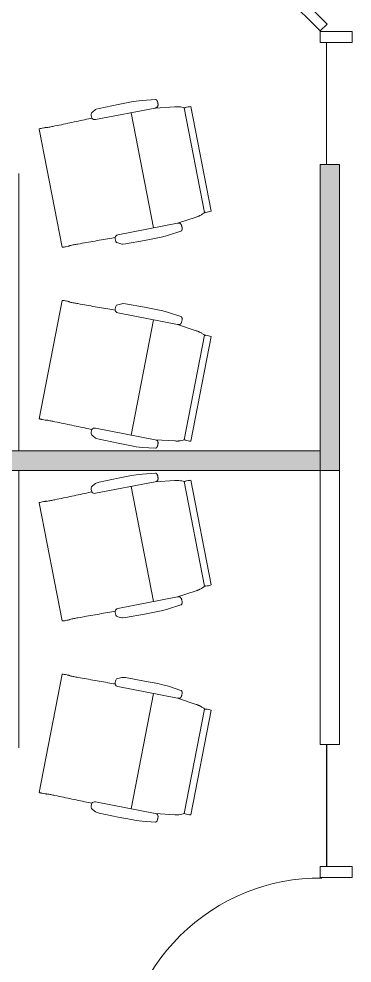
# Model space of a CAD drawing. Header units: inches. Extents: x 385 to 2249, y -1773 to -36.
# Drawn here: x 504.6 to 564.7, y -545.6 to -375.4 of the extents above; entities that cross this region are included whole.
import ezdxf

# ---------------------------------------------------------------- set-up
doc = ezdxf.new("R2010")
doc.units = ezdxf.units.IN
doc.header["$MEASUREMENT"] = 0
for name, color, linetype, lineweight in [('A-DOOR', 31, 'Continuous', 13), ('A-DOOR-FRAM', 31, 'Continuous', 20), ('A-GLAZ', 151, 'Continuous', 13), ('A-WALL-PATT', 111, 'Continuous', 13), ('I-FURN', 30, 'Continuous', 9), ('I-FURN-PNLS', 30, 'Continuous', 9), ('I-WALL', 2, 'Continuous', 13)]:
    doc.layers.add(name, color=color, linetype=linetype, lineweight=lineweight)

# ---------------------------------------------------------------- blocks, each defined once
blk = doc.blocks.new('Single Flush - OTJ_SOLIDFLUSH_ALUM-5070093-Level 7 POWER _ SIGNAL')
at = {"layer": 'A-DOOR', "color": 8, "lineweight": 20}
for p, q in [((-8.65, -25.84), (16.67, -0.51)), ((16.67, -0.51), (17.91, -1.75)), ((17.91, -1.75), (-7.42, -27.07)), ((-7.42, -27.07), (-8.65, -25.84))]:
    blk.add_line(p, q, dxfattribs=at)
at = {"layer": 'A-DOOR', "lineweight": 9}
blk.add_arc((17.91, -1.75), 35.81, 179.5, 225, dxfattribs=at)
at = {"layer": 'A-DOOR-FRAM', "color": 8}
for p, q in [((-20, 4), (-20, -1.75)), ((-20, 4), (-18, 4)), ((-18, 4), (-18, -1.75)), ((18, 4), (18, -1.75)), ((18, 4), (20, 4)), ((20, 4), (20, -1.75)), ((-20, -1.75), (-18, -1.75)), ((18, -1.75), (20, -1.75))]:
    blk.add_line(p, q, dxfattribs=at)
blk = doc.blocks.new('Single Flush - OTJ_SOLIDFLUSH_ALUM-5770997-Level 7 POWER _ SIGNAL')
at = {"layer": 'A-DOOR', "lineweight": 20}
for p, q in [((16.15625, -1.75), (17.90625, -1.75)), ((16.15625, -37.5625), (16.15625, -1.75)), ((17.90625, -1.75), (17.90625, -37.5625)), ((17.90625, -37.5625), (16.15625, -37.5625))]:
    blk.add_line(p, q, dxfattribs=at)
at = {"layer": 'A-DOOR', "lineweight": 9}
blk.add_arc((17.90625, -1.75), 35.8125, 179.5, 270, dxfattribs=at)
at = {"layer": 'A-DOOR-FRAM'}
for p, q in [((-20, 4), (-20, -1.75)), ((-20, 4), (-18, 4)), ((-18, 4), (-18, -1.75)), ((18.000004, 4), (18.000004, -1.75)), ((18.000004, 4), (20.000004, 4)), ((20.000004, 4), (20.000004, -1.75)), ((-20, -1.75), (-18, -1.75)), ((18.000004, -1.75), (20.000004, -1.75))]:
    blk.add_line(p, q, dxfattribs=at)
blk = doc.blocks.new('Zira Wksta 11 - Type 2-5228100-Level 7 POWER _ SIGNAL')
at = {"layer": 'I-FURN-PNLS'}
for p, q in [((-1, 0), (-51, 0)), ((-51, 0), (-1, 0))]:
    blk.add_line(p, q, dxfattribs=at)
blk = doc.blocks.new('HermanMiller_Collection_Eames_AluminumGroup_LoungeChairSwivel - Arms Swivel Base-5394431-Level 7 POWER _ SIGNAL')
at = {"layer": 'I-FURN'}
for p, q in [((-6.94, 12.09), (-4.59, 12.38)), ((-4.59, 12.38), (-3.51, 12.46)), ((-3.51, 12.46), (-2.64, 12.49)), ((-2.64, 12.49), (-0.18, 12.49)), ((-0.18, 12.49), (3.32, 12.43)), ((3.32, 12.43), (3.84, 12.38)), ((3.84, 12.38), (3.99, 12.34)), ((3.99, 12.34), (4.64, 12.01)), ((4.64, 12.01), (4.83, 11.89)), ((-10.12, 10.12), (-6.61, 10.58)), ((-6.61, 10.58), (-6.94, 10.64)), ((-6.61, 10.58), (4.33, 10.58)), ((-2.19, 10.58), (-2.19, -10.58)), ((13.22, 10.83), (13.22, 10.86)), ((14.64, 10.85), (14.64, -10.85)), ((-12.96, -9.61), (-12.96, 9.61)), ((-11.95, 9.63), (-11.95, 9.59)), ((-11.95, 9.59), (-11.76, 9.6)), ((-11.76, -9.6), (-11.76, 9.6)), ((-11.95, -9.59), (-11.95, -9.63)), ((-11.76, -9.6), (-11.95, -9.59)), ((-6.61, -10.58), (-10.12, -10.12)), ((-6.94, -10.64), (-6.61, -10.58)), ((-6.61, -10.58), (4.33, -10.58)), ((4.83, -11.89), (4.64, -12.01)), ((13.22, -10.86), (13.22, -10.83)), ((-4.59, -12.38), (-6.94, -12.09)), ((-3.51, -12.46), (-4.59, -12.38)), ((-2.64, -12.49), (-3.51, -12.46)), ((-0.18, -12.49), (-2.64, -12.49)), ((3.32, -12.43), (-0.18, -12.49)), ((3.84, -12.38), (3.32, -12.43)), ((3.99, -12.34), (3.84, -12.38)), ((4.64, -12.01), (3.99, -12.34))]:
    blk.add_line(p, q, dxfattribs=at)
at = {"layer": 'I-FURN', "flags": 128}
for points in [[(4.94, 10.96), (5.23, 10.95), (5.52, 10.95)], [(5.52, -10.95), (5.23, -10.95), (4.94, -10.96)]]:
    blk.add_lwpolyline(points, dxfattribs=at)
at = {"layer": 'I-FURN'}
for centre, radius, start, end in [((4.33, 11.27), 0.69, 270, 332.7502), ((3.68, 11.28), 1.3, 345.8347, 28.1255), ((-12.38, 5.3), 4.35, 84.2936, 97.7064), ((-12.38, -5.3), 4.35, 262.2936, 275.7064), ((4.33, -11.27), 0.69, 27.2498, 90), ((3.68, -11.28), 1.3, 331.8745, 14.1653)]:
    blk.add_arc(centre, radius, start, end, dxfattribs=at)
for points, knots in [([(-6.94, 10.64), (-6.95, 10.65), (-6.96, 10.65), (-6.99, 10.65), (-7, 10.66), (-7.02, 10.67), (-7.03, 10.68), (-7.05, 10.69), (-7.06, 10.7), (-7.07, 10.71), (-7.08, 10.72), (-7.09, 10.73), (-7.1, 10.74), (-7.11, 10.76), (-7.11, 10.77), (-7.12, 10.78), (-7.13, 10.8), (-7.14, 10.81), (-7.15, 10.83), (-7.16, 10.85), (-7.17, 10.87), (-7.18, 10.9), (-7.2, 10.95), (-7.22, 11.02), (-7.24, 11.11), (-7.25, 11.23), (-7.26, 11.37), (-7.25, 11.52), (-7.23, 11.66), (-7.21, 11.77), (-7.18, 11.85), (-7.16, 11.9), (-7.15, 11.92), (-7.14, 11.94), (-7.13, 11.96), (-7.12, 11.97), (-7.11, 11.98), (-7.1, 12), (-7.09, 12.01), (-7.08, 12.02), (-7.07, 12.03), (-7.06, 12.04), (-7.05, 12.04), (-7.05, 12.05), (-7.03, 12.06), (-7.02, 12.07), (-7, 12.08), (-6.99, 12.08), (-6.97, 12.09), (-6.95, 12.09), (-6.94, 12.09)], [-1, -1, -1, -1, -0.984375, -0.96875, -0.957031, -0.953125, -0.9375, -0.921875, -0.917969, -0.914062, -0.90625, -0.890625, -0.882812, -0.875, -0.867188, -0.859375, -0.84375, -0.835938, -0.828125, -0.8125, -0.796875, -0.78125, -0.75, -0.708333, -0.666667, -0.583333, -0.5, -0.416667, -0.333333, -0.25, -0.208333, -0.1875, -0.166667, -0.15625, -0.145833, -0.135417, -0.125, -0.114583, -0.104167, -0.09375, -0.088542, -0.083333, -0.078125, -0.072917, -0.0625, -0.052083, -0.041667, -0.03125, -0.020833, 0, 0, 0, 0]), ([(13.22, 10.86), (13.22, 10.87), (13.22, 10.87), (13.23, 10.87), (13.25, 10.88), (13.27, 10.88), (13.29, 10.88), (13.32, 10.88), (13.34, 10.88)], [-1, -1, -1, -1, -0.75, -0.625, -0.5, -0.375, -0.25, 0, 0, 0, 0]), ([(13.34, 10.88), (13.4, 10.89), (13.61, 10.9), (13.97, 10.9), (14.25, 10.89), (14.38, 10.89), (14.47, 10.88), (14.54, 10.87), (14.6, 10.87), (14.63, 10.86), (14.64, 10.85), (14.64, 10.85)], [-1, -1, -1, -1, -0.857143, -0.571429, -0.428571, -0.357143, -0.285714, -0.214286, -0.142857, -0.071429, 0, 0, 0, 0]), ([(-6.94, -12.09), (-6.95, -12.09), (-6.96, -12.09), (-6.99, -12.08), (-7, -12.08), (-7.02, -12.07), (-7.03, -12.06), (-7.05, -12.05), (-7.06, -12.04), (-7.07, -12.03), (-7.08, -12.02), (-7.09, -12.01), (-7.1, -12), (-7.11, -11.98), (-7.12, -11.97), (-7.12, -11.96), (-7.13, -11.94), (-7.14, -11.93), (-7.15, -11.91), (-7.16, -11.89), (-7.17, -11.87), (-7.18, -11.84), (-7.21, -11.77), (-7.23, -11.66), (-7.26, -11.47), (-7.26, -11.28), (-7.24, -11.11), (-7.22, -11.02), (-7.2, -10.95), (-7.18, -10.89), (-7.16, -10.85), (-7.15, -10.82), (-7.13, -10.8), (-7.13, -10.78), (-7.12, -10.77), (-7.11, -10.76), (-7.1, -10.74), (-7.08, -10.73), (-7.08, -10.72), (-7.07, -10.71), (-7.06, -10.7), (-7.05, -10.69), (-7.05, -10.69), (-7.03, -10.68), (-7.02, -10.67), (-7, -10.66), (-6.99, -10.65), (-6.97, -10.65), (-6.95, -10.65), (-6.94, -10.64)], [-1, -1, -1, -1, -0.984375, -0.96875, -0.957031, -0.953125, -0.9375, -0.921875, -0.917969, -0.914062, -0.90625, -0.890625, -0.882812, -0.875, -0.867188, -0.859375, -0.84375, -0.835938, -0.828125, -0.8125, -0.796875, -0.78125, -0.75, -0.666667, -0.583333, -0.416667, -0.333333, -0.291667, -0.25, -0.208333, -0.1875, -0.166667, -0.15625, -0.145833, -0.135417, -0.125, -0.114583, -0.104167, -0.09375, -0.088542, -0.083333, -0.078125, -0.072917, -0.0625, -0.052083, -0.041667, -0.03125, -0.020833, 0, 0, 0, 0]), ([(13.34, -10.88), (13.32, -10.88), (13.29, -10.88), (13.27, -10.88), (13.25, -10.88), (13.23, -10.87), (13.22, -10.87), (13.22, -10.87), (13.22, -10.86)], [-1, -1, -1, -1, -0.75, -0.625, -0.5, -0.375, -0.25, 0, 0, 0, 0]), ([(14.64, -10.85), (14.64, -10.86), (14.62, -10.86), (14.52, -10.88), (14.27, -10.9), (13.87, -10.9), (13.54, -10.9), (13.4, -10.89), (13.34, -10.88)], [-1, -1, -1, -1, -0.892857, -0.785714, -0.571429, -0.285714, -0.142857, 0, 0, 0, 0])]:
    blk.add_open_spline(points, degree=3, knots=knots, dxfattribs=at)
for points in [[(5.52, 10.95), (6.54, 10.92), (8.59, 10.89), (10.68, 10.85), (11.73, 10.84)], [(11.73, 10.84), (11.97, 10.84), (12.47, 10.83), (12.96, 10.83), (13.22, 10.83)], [(-11.76, 9.6), (-11.64, 9.67), (-11.37, 9.8), (-11.02, 9.92), (-10.83, 9.99)], [(-10.83, 9.99), (-10.79, 10), (-10.71, 10.02), (-10.55, 10.06), (-10.35, 10.09), (-10.2, 10.11), (-10.12, 10.12)], [(-10.83, -9.99), (-11.02, -9.92), (-11.37, -9.8), (-11.64, -9.67), (-11.76, -9.6)], [(-10.12, -10.12), (-10.2, -10.11), (-10.35, -10.09), (-10.55, -10.06), (-10.71, -10.02), (-10.79, -10), (-10.83, -9.99)], [(11.73, -10.84), (10.68, -10.85), (8.59, -10.89), (6.54, -10.92), (5.52, -10.95)], [(13.22, -10.83), (12.96, -10.83), (12.47, -10.83), (11.97, -10.84), (11.73, -10.84)]]:
    blk.add_open_spline(points, degree=3, dxfattribs=at)
blk = doc.blocks.new('HermanMiller_Collection_Eames_AluminumGroup_LoungeChairSwivel - Arms Swivel Base-5389093-Level 7 POWER _ SIGNAL')
at = {"layer": 'I-FURN'}
for p, q in [((-4.59, 12.38), (-6.94, 12.09)), ((-3.51, 12.46), (-4.59, 12.38)), ((-2.64, 12.49), (-3.51, 12.46)), ((-0.18, 12.49), (-2.64, 12.49)), ((3.32, 12.43), (-0.18, 12.49)), ((3.84, 12.38), (3.32, 12.43)), ((3.99, 12.34), (3.84, 12.38)), ((4.64, 12.01), (3.99, 12.34)), ((4.83, 11.89), (4.64, 12.01)), ((-6.61, 10.58), (-10.12, 10.12)), ((-6.94, 10.64), (-6.61, 10.58)), ((-6.61, 10.58), (4.33, 10.58)), ((-2.19, -10.58), (-2.19, 10.58)), ((13.22, 10.86), (13.22, 10.83)), ((14.64, -10.85), (14.64, 10.85)), ((-12.96, 9.61), (-12.96, -9.61)), ((-11.95, 9.59), (-11.95, 9.63)), ((-11.76, 9.6), (-11.95, 9.59)), ((-11.76, 9.6), (-11.76, -9.6)), ((-11.95, -9.63), (-11.95, -9.59)), ((-11.95, -9.59), (-11.76, -9.6)), ((-10.12, -10.12), (-6.61, -10.58)), ((-6.61, -10.58), (-6.94, -10.64)), ((-6.61, -10.58), (4.33, -10.58)), ((4.64, -12.01), (4.83, -11.89)), ((13.22, -10.83), (13.22, -10.86)), ((-6.94, -12.09), (-4.59, -12.38)), ((-4.59, -12.38), (-3.51, -12.46)), ((-3.51, -12.46), (-2.64, -12.49)), ((-2.64, -12.49), (-0.18, -12.49)), ((-0.18, -12.49), (3.32, -12.43)), ((3.32, -12.43), (3.84, -12.38)), ((3.84, -12.38), (3.99, -12.34)), ((3.99, -12.34), (4.64, -12.01))]:
    blk.add_line(p, q, dxfattribs=at)
at = {"layer": 'I-FURN', "flags": 128}
for points in [[(5.52, 10.95), (5.23, 10.95), (4.94, 10.96)], [(4.94, -10.96), (5.23, -10.95), (5.52, -10.95)]]:
    blk.add_lwpolyline(points, dxfattribs=at)
at = {"layer": 'I-FURN'}
for centre, radius, start, end in [((4.33, 11.27), 0.69, 270, 332.7502), ((3.68, 11.28), 1.3, 345.8347, 28.1255), ((-12.38, 5.3), 4.35, 84.2936, 97.7064), ((-12.38, -5.3), 4.35, 262.2936, 275.7064), ((4.33, -11.27), 0.69, 27.2498, 90), ((3.68, -11.28), 1.3, 331.8745, 14.1653)]:
    blk.add_arc(centre, radius, start, end, dxfattribs=at)
for points, knots in [([(-6.94, 12.09), (-6.95, 12.09), (-6.97, 12.09), (-6.99, 12.08), (-7, 12.08), (-7.02, 12.07), (-7.03, 12.06), (-7.05, 12.05), (-7.05, 12.04), (-7.06, 12.04), (-7.07, 12.03), (-7.08, 12.02), (-7.09, 12.01), (-7.1, 12), (-7.11, 11.98), (-7.12, 11.97), (-7.13, 11.96), (-7.14, 11.94), (-7.15, 11.92), (-7.16, 11.9), (-7.18, 11.85), (-7.21, 11.77), (-7.23, 11.66), (-7.25, 11.52), (-7.26, 11.37), (-7.25, 11.23), (-7.24, 11.11), (-7.22, 11.02), (-7.2, 10.95), (-7.18, 10.9), (-7.17, 10.87), (-7.16, 10.85), (-7.15, 10.83), (-7.14, 10.81), (-7.13, 10.8), (-7.12, 10.78), (-7.11, 10.77), (-7.11, 10.76), (-7.1, 10.74), (-7.09, 10.73), (-7.08, 10.72), (-7.07, 10.71), (-7.06, 10.7), (-7.05, 10.69), (-7.03, 10.68), (-7.02, 10.67), (-7, 10.66), (-6.99, 10.65), (-6.96, 10.65), (-6.95, 10.65), (-6.94, 10.64)], [0, 0, 0, 0, 0.020833, 0.03125, 0.041667, 0.052083, 0.0625, 0.072917, 0.078125, 0.083333, 0.088542, 0.09375, 0.104167, 0.114583, 0.125, 0.135417, 0.145833, 0.15625, 0.166667, 0.1875, 0.208333, 0.25, 0.333333, 0.416667, 0.5, 0.583333, 0.666667, 0.708333, 0.75, 0.78125, 0.796875, 0.8125, 0.828125, 0.835938, 0.84375, 0.859375, 0.867188, 0.875, 0.882812, 0.890625, 0.90625, 0.914062, 0.917969, 0.921875, 0.9375, 0.953125, 0.957031, 0.96875, 0.984375, 1, 1, 1, 1]), ([(13.34, 10.88), (13.32, 10.88), (13.29, 10.88), (13.27, 10.88), (13.25, 10.88), (13.23, 10.87), (13.22, 10.87), (13.22, 10.87), (13.22, 10.86)], [0, 0, 0, 0, 0.25, 0.375, 0.5, 0.625, 0.75, 1, 1, 1, 1]), ([(14.64, 10.85), (14.64, 10.85), (14.63, 10.86), (14.6, 10.87), (14.54, 10.87), (14.47, 10.88), (14.38, 10.89), (14.25, 10.89), (13.97, 10.9), (13.61, 10.9), (13.4, 10.89), (13.34, 10.88)], [0, 0, 0, 0, 0.071429, 0.142857, 0.214286, 0.285714, 0.357143, 0.428571, 0.571429, 0.857143, 1, 1, 1, 1]), ([(-6.94, -10.64), (-6.95, -10.65), (-6.97, -10.65), (-6.99, -10.65), (-7, -10.66), (-7.02, -10.67), (-7.03, -10.68), (-7.05, -10.69), (-7.05, -10.69), (-7.06, -10.7), (-7.07, -10.71), (-7.08, -10.72), (-7.08, -10.73), (-7.1, -10.74), (-7.11, -10.76), (-7.12, -10.77), (-7.13, -10.78), (-7.13, -10.8), (-7.15, -10.82), (-7.16, -10.85), (-7.18, -10.89), (-7.2, -10.95), (-7.22, -11.02), (-7.24, -11.11), (-7.26, -11.28), (-7.26, -11.47), (-7.23, -11.66), (-7.21, -11.77), (-7.18, -11.84), (-7.17, -11.87), (-7.16, -11.89), (-7.15, -11.91), (-7.14, -11.93), (-7.13, -11.94), (-7.12, -11.96), (-7.12, -11.97), (-7.11, -11.98), (-7.1, -12), (-7.09, -12.01), (-7.08, -12.02), (-7.07, -12.03), (-7.06, -12.04), (-7.05, -12.05), (-7.03, -12.06), (-7.02, -12.07), (-7, -12.08), (-6.99, -12.08), (-6.96, -12.09), (-6.95, -12.09), (-6.94, -12.09)], [0, 0, 0, 0, 0.020833, 0.03125, 0.041667, 0.052083, 0.0625, 0.072917, 0.078125, 0.083333, 0.088542, 0.09375, 0.104167, 0.114583, 0.125, 0.135417, 0.145833, 0.15625, 0.166667, 0.1875, 0.208333, 0.25, 0.291667, 0.333333, 0.416667, 0.583333, 0.666667, 0.75, 0.78125, 0.796875, 0.8125, 0.828125, 0.835938, 0.84375, 0.859375, 0.867188, 0.875, 0.882812, 0.890625, 0.90625, 0.914062, 0.917969, 0.921875, 0.9375, 0.953125, 0.957031, 0.96875, 0.984375, 1, 1, 1, 1]), ([(13.22, -10.86), (13.22, -10.87), (13.22, -10.87), (13.23, -10.87), (13.25, -10.88), (13.27, -10.88), (13.29, -10.88), (13.32, -10.88), (13.34, -10.88)], [0, 0, 0, 0, 0.25, 0.375, 0.5, 0.625, 0.75, 1, 1, 1, 1]), ([(13.34, -10.88), (13.4, -10.89), (13.54, -10.9), (13.87, -10.9), (14.27, -10.9), (14.52, -10.88), (14.62, -10.86), (14.64, -10.86), (14.64, -10.85)], [0, 0, 0, 0, 0.142857, 0.285714, 0.571429, 0.785714, 0.892857, 1, 1, 1, 1])]:
    blk.add_open_spline(points, degree=3, knots=knots, dxfattribs=at)
for points in [[(11.73, 10.84), (10.68, 10.85), (8.59, 10.89), (6.54, 10.92), (5.52, 10.95)], [(13.22, 10.83), (12.96, 10.83), (12.47, 10.83), (11.97, 10.84), (11.73, 10.84)], [(-10.83, 9.99), (-11.02, 9.92), (-11.37, 9.8), (-11.64, 9.67), (-11.76, 9.6)], [(-10.12, 10.12), (-10.2, 10.11), (-10.35, 10.09), (-10.55, 10.06), (-10.71, 10.02), (-10.79, 10), (-10.83, 9.99)], [(-11.76, -9.6), (-11.64, -9.67), (-11.37, -9.8), (-11.02, -9.92), (-10.83, -9.99)], [(-10.83, -9.99), (-10.79, -10), (-10.71, -10.02), (-10.55, -10.06), (-10.35, -10.09), (-10.2, -10.11), (-10.12, -10.12)], [(5.52, -10.95), (6.54, -10.92), (8.59, -10.89), (10.68, -10.85), (11.73, -10.84)], [(11.73, -10.84), (11.97, -10.84), (12.47, -10.83), (12.96, -10.83), (13.22, -10.83)]]:
    blk.add_open_spline(points, degree=3, dxfattribs=at)
blk = doc.blocks.new('Frameless opening with glazing - 22_ x 84_-5661426-Level 7 POWER _ SIGNAL')
at = {"layer": 'A-GLAZ', "lineweight": 30}
blk.add_line((-12.5, -0.625), (9.5, -0.625), dxfattribs=at)
blk = doc.blocks.new('Frameless opening with glazing - 22_ x 84_-V10-Level 7 POWER _ SIGNAL')
at = {"layer": 'A-GLAZ', "color": 8, "lineweight": 20}
blk.add_line((-12.5, -0.625), (9.5, -0.625), dxfattribs=at)
blk = doc.blocks.new('Zira Wksta 11 - Type 2-V11-Level 7 POWER _ SIGNAL')
at = {"layer": 'I-FURN-PNLS'}
for p, q in [((-51, 0), (-1, 0)), ((-1, 0), (-51, 0))]:
    blk.add_line(p, q, dxfattribs=at)

msp = doc.modelspace()

# ---------------------------------------------------------------- hatches: boundary and pattern name
at = {"layer": 'A-WALL-PATT', "lineweight": 9}
h = msp.add_hatch(color=7, dxfattribs=at)
h.paths.add_polyline_path([(562.42, -456.77), (562.42, -401.65), (558.92, -401.65), (558.92, -456.77)], flags=0)
h.paths.add_polyline_path([(562.42, -339.65), (562.42, -336.52), (558.92, -336.52), (558.92, -339.65)], flags=0)
msp.add_hatch(color=7, dxfattribs=at).paths.add_polyline_path([(535.19, -456.77), (558.92, -456.77), (558.92, -453.27), (415.97, -453.27), (415.97, -456.77), (520.16, -456.77)], flags=0)

# ---------------------------------------------------------------- linework, layer by layer
at = {"layer": 'I-WALL', "color": 8, "lineweight": 20}
for p, q in [((562.42, -401.65), (558.92, -401.65)), ((558.92, -401.65), (558.92, -456.77)), ((562.42, -456.77), (562.42, -401.65)), ((558.92, -453.27), (415.97, -453.27)), ((415.97, -456.77), (562.42, -456.77))]:
    msp.add_line(p, q, dxfattribs=at)
at = {"layer": 'I-WALL'}
for p, q in [((558.92, -456.77), (558.92, -506.15)), ((562.42, -506.15), (562.42, -456.77)), ((558.92, -506.15), (562.42, -506.15))]:
    msp.add_line(p, q, dxfattribs=at)

# ---------------------------------------------------------------- block references
at = {"layer": 'A-DOOR', "rotation": 269.9999999999999}
for name, p in [('Single Flush - OTJ_SOLIDFLUSH_ALUM-5070093-Level 7 POWER _ SIGNAL', (560.67, -359.65)), ('Single Flush - OTJ_SOLIDFLUSH_ALUM-5770997-Level 7 POWER _ SIGNAL', (560.67, -548.15))]:
    msp.add_blockref(name, p, dxfattribs=at)
at = {"layer": 'A-GLAZ', "rotation": 269.9999999999999}
for name, p in [('Frameless opening with glazing - 22_ x 84_-V10-Level 7 POWER _ SIGNAL', (560.67, -392.15)), ('Frameless opening with glazing - 22_ x 84_-5661426-Level 7 POWER _ SIGNAL', (560.67, -518.65))]:
    msp.add_blockref(name, p, dxfattribs=at)
at = {"layer": 'I-FURN'}
for name, p, rotation in [('Zira Wksta 11 - Type 2-5228100-Level 7 POWER _ SIGNAL', (504.64, -454.27), 269.9999999999997), ('HermanMiller_Collection_Eames_AluminumGroup_LoungeChairSwivel - Arms Swivel Base-5394431-Level 7 POWER _ SIGNAL', (524.72, -403.09), 190.9999999999987), ('HermanMiller_Collection_Eames_AluminumGroup_LoungeChairSwivel - Arms Swivel Base-5389093-Level 7 POWER _ SIGNAL', (524.72, -439.59), 169.0000000000004), ('HermanMiller_Collection_Eames_AluminumGroup_LoungeChairSwivel - Arms Swivel Base-5394431-Level 7 POWER _ SIGNAL', (524.72, -470.46), 190.9999999999993), ('Zira Wksta 11 - Type 2-V11-Level 7 POWER _ SIGNAL', (504.64, -455.77), 89.99999999999993), ('HermanMiller_Collection_Eames_AluminumGroup_LoungeChairSwivel - Arms Swivel Base-5389093-Level 7 POWER _ SIGNAL', (524.72, -506.96), 169.0000000000009)]:
    msp.add_blockref(name, p, dxfattribs=dict(at, rotation=rotation))

doc.saveas('drawing.dxf')
